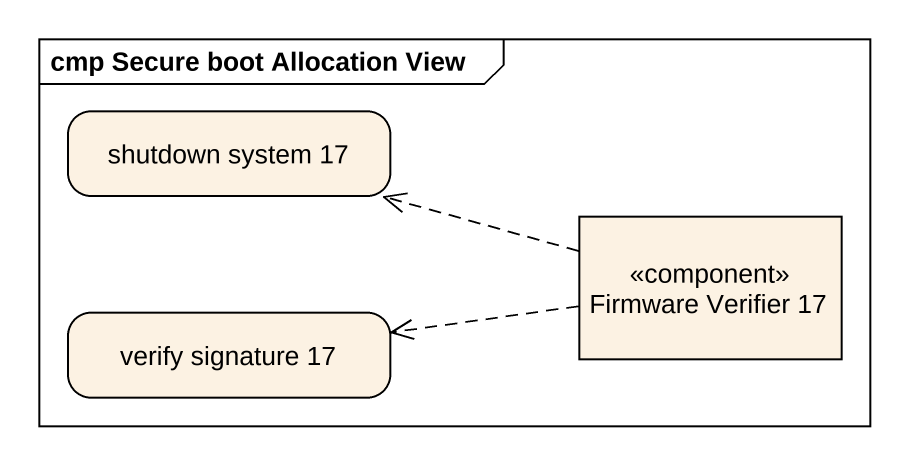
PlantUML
@startuml
mainframe cmp Secure boot Allocation View
hide empty description
state "shutdown system 17" as shutdown_system_17
state "Firmware Verifier 17" as Firmware_Verifier_17 <<component>>
state "verify signature 17" as verify_signature_17
Firmware_Verifier_17 -left[dashed]-> shutdown_system_17
Firmware_Verifier_17 -left[dashed]-> verify_signature_17
@enduml
